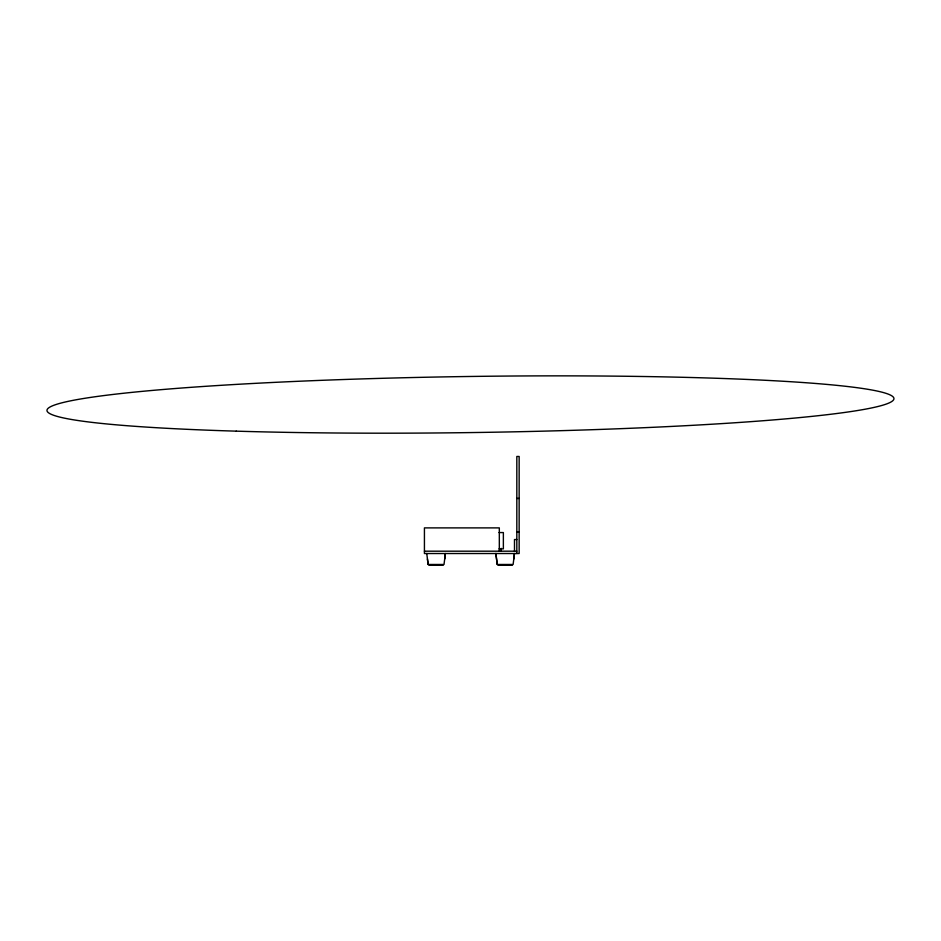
<?xml version="1.0" encoding="UTF-8"?>
<svg xmlns="http://www.w3.org/2000/svg" width="941" height="941" viewBox="0 0 941 941"><rect width="100%" height="100%" fill="white"/><g stroke="black" fill="none" stroke-linecap="round" stroke-linejoin="round"><path stroke-width="1.41" d="M444.705 559.001L445.387 553.52L444.011 564.482L428.131 564.482L427.437 559.001M513.81 559.001L514.492 553.52L513.116 564.482L497.236 564.482L495.86 553.52L497.236 564.482M516.821 498.436L519.15 498.436M516.821 532.1L519.15 532.1M499.012 532.559L503.364 532.559L503.364 548.862L499.012 548.862M516.821 539.546L514.492 539.546L514.492 551.191M424.426 551.191L516.821 551.191M428.908 565.165L443.246 565.165M498.012 565.165L512.351 565.165M426.755 553.52L428.131 564.482M516.821 553.52L516.821 456.467L519.15 456.467L519.15 553.52L424.426 553.52L424.426 527.889L499.318 527.889L499.318 551.191M501.294 548.368L501.294 551.191M236.226 431.154A423.509 28.054 -0.8 0 0 893.138 400.372A423.509 28.054 -0.8 0 0 282.147 382.011A423.509 28.054 -0.8 0 0 236.226 431.154"/></g></svg>
